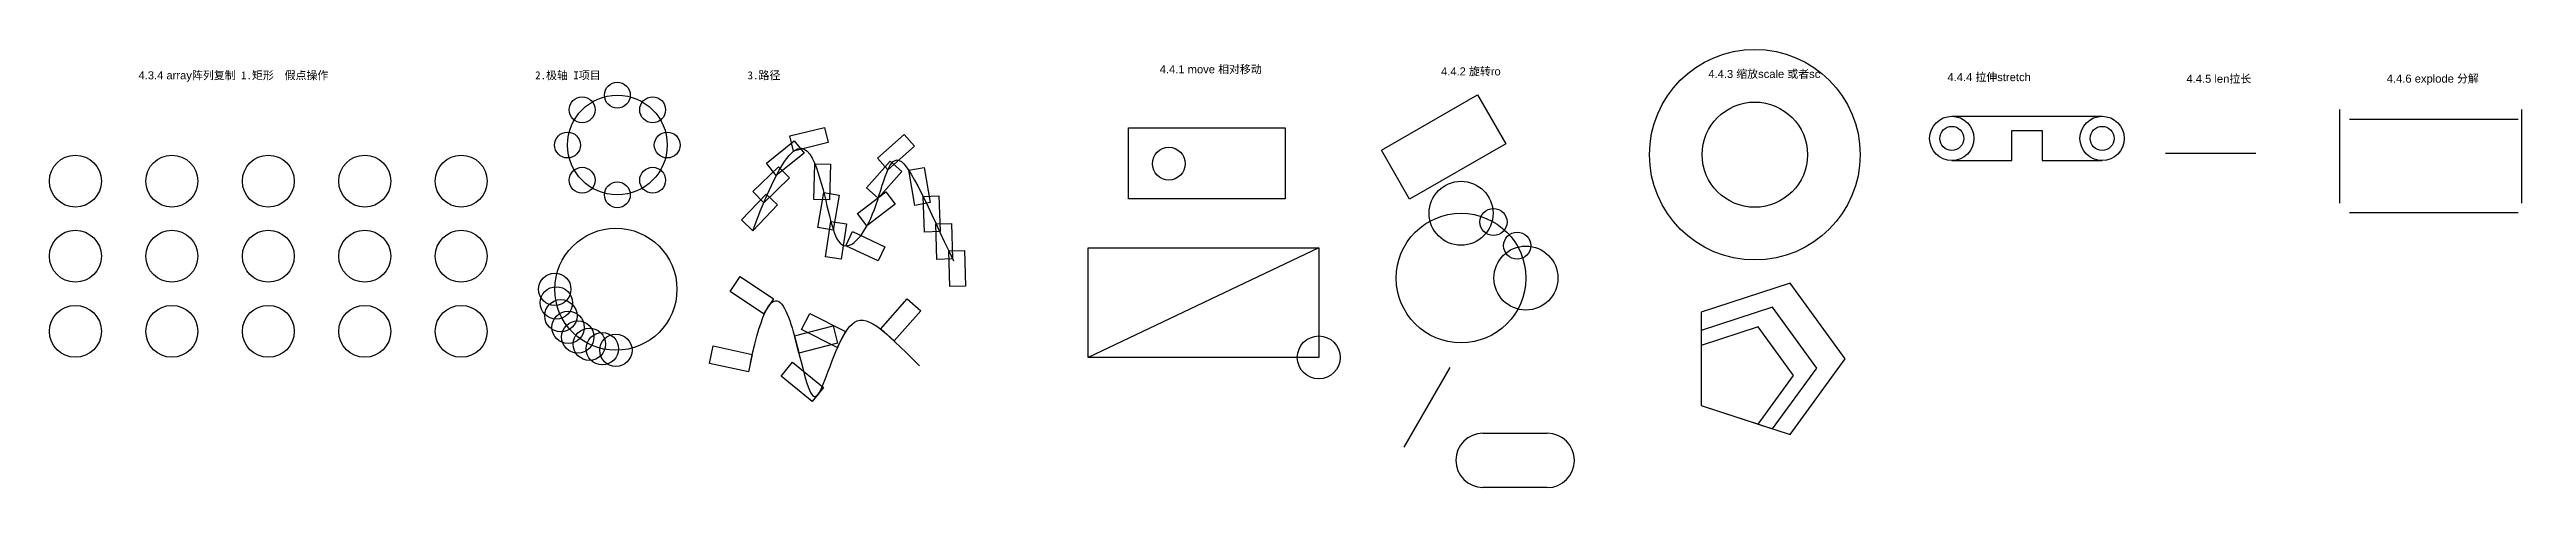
# Model space of a CAD drawing. Header units: millimetres. Extents: x 46 to 14197, y -1320 to 527.
# Drawn here: x 5974 to 14197, y -1320 to 139 of the extents above; entities that cross this region are included whole.
import ezdxf

# ---------------------------------------------------------------- set-up
doc = ezdxf.new("R2010")
doc.units = ezdxf.units.MM
doc.styles.get("Standard").update_dxf_attribs({"font": 'arial.ttf'})

# ---------------------------------------------------------------- blocks, each defined once
blk = doc.blocks.new('*U3')
at = {"linetype": 'ByBlock'}
blk.add_circle((0, 0), 86.4, dxfattribs=at)
blk = doc.blocks.new('*U4')
at = {"color": 0, "linetype": 'ByBlock', "lineweight": -2, "transparency": 16777216}
for p in [(0, 500), (320.8, 500), (641.6, 500), (962.4, 500), (1283.2, 500), (0, 250), (320.8, 250), (641.6, 250), (962.4, 250), (1283.2, 250), (0, 0), (320.8, 0), (641.6, 0), (962.4, 0), (1283.2, 0)]:
    blk.add_blockref('*U3', p, dxfattribs=at)
blk = doc.blocks.new('*U9')
at = {"linetype": 'ByBlock'}
blk.add_circle((0, 0), 43, dxfattribs=at)
blk = doc.blocks.new('*U10')
at = {"color": 0, "linetype": 'ByBlock', "lineweight": -2, "transparency": 16777216}
for p, rotation in [((7863.1, -13.5), 269.9999999999999), ((7745.8, -62.1), 314.9999999999999), ((7980.4, -62.1), 225.0000000000001), ((8029, -179.4), 180), ((7745.8, -296.6), 45.00000000000001), ((7980.4, -296.6), 134.9999999999999), ((7863.1, -345.2), 90.00000000000001)]:
    blk.add_blockref('*U9', p, dxfattribs=dict(at, rotation=rotation))
blk.add_blockref('*U9', (7697.2, -179.4), dxfattribs=at)
blk = doc.blocks.new('*U13')
at = {"linetype": 'ByBlock'}
blk.add_circle((0, 0), 53.8, dxfattribs=at)
blk = doc.blocks.new('*U14')
at = {"color": 0, "linetype": 'ByBlock', "lineweight": -2, "transparency": 16777216}
for p, rotation in [((7660.1, -704.7), 12.85714285714283), ((7675.1, -747.6), 25.71428571428568), ((7699.3, -786.1), 38.5714285714285), ((7731.4, -818.3), 51.42857142857136), ((7770, -842.5), 64.28571428571423), ((7812.9, -857.5), 77.14285714285712), ((7858.1, -862.6), 90.00000000000001)]:
    blk.add_blockref('*U13', p, dxfattribs=dict(at, rotation=rotation))
blk.add_blockref('*U13', (7655, -659.5), dxfattribs=at)
blk = doc.blocks.new('*U21')
at = {"linetype": 'ByBlock'}
blk.add_lwpolyline([(0, 52), (118.7, 52), (118.7, 0), (0, 0)], close=True, dxfattribs=at)
blk = doc.blocks.new('*U22')
at = {"color": 0, "linetype": 'ByBlock', "lineweight": -2, "transparency": 16777216}
for p, rotation in [((8449.2, -199.7), 13.77055613171691), ((8763.1, -261.8), 41.75470868898984), ((8391.4, -280.5), 38.71987458070598), ((8520, -241.8), 268.56589775692), ((8730.6, -356.3), 48.52844158963683), ((8349.8, -371.3), 43.89987686777808), ((8832, -263.3), 280.0010423389787), ((8313.8, -464.6), 46.35492357281004), ((8549.4, -337.3), 260.5899609581456), ((8693.2, -448.8), 37.56892630561886), ((8879.9, -351), 272.4330158523517), ((8573.4, -434.4), 261.4730316957014), ((8623.1, -514.6), 334.6760505906839), ((8922.8, -441.3), 271.3838554417783), ((8965.3, -531.9), 271.7600851600888)]:
    blk.add_blockref('*U21', p, dxfattribs=dict(at, rotation=rotation))
blk = doc.blocks.new('*U25')
at = {"linetype": 'ByBlock'}
blk.add_lwpolyline([(-133, 30), (0, 30), (0, -30), (-133, -30)], close=True, dxfattribs=at)
blk = doc.blocks.new('*U26')
at = {"color": 0, "linetype": 'ByBlock', "lineweight": -2, "transparency": 16777216}
for p, rotation in [((8365.8, -716.2), 326.2274308263983), ((8761.5, -811.4), 228.6361365493718), ((8459.4, -843.2), 194.3052409889091), ((8608.2, -827), 333.1808877882119), ((8305.4, -905.4), 347.9000820503936), ((8529.9, -1010.1), 320.6638372237753)]:
    blk.add_blockref('*U25', p, dxfattribs=dict(at, rotation=rotation))

msp = doc.modelspace()

# ---------------------------------------------------------------- linework, layer by layer
at = {"linetype": 'ByBlock'}
for p, q in [((13592.6, -373), (13592.6, -61.5)), ((14196.6, -61.5), (14196.6, -373)), ((12301.6, -83.7), (12801.6, -83.7)), ((12501.6, -231), (12501.6, -131)), ((12501.6, -131), (12601.6, -131)), ((12601.6, -131), (12601.6, -231)), ((13624.1, -93.1), (14185.1, -93.1)), ((12301.6, -231), (12501.6, -231)), ((12601.6, -231), (12801.6, -231)), ((13012.3, -206.2), (13312.3, -206.2)), ((14185.1, -404.6), (13624.1, -404.6)), ((10196.1, -521.4), (9429.1, -886.4)), ((10480.4, -1184.9), (10633.3, -920.1)), ((10741.9, -1138.8), (10955.9, -1138.8)), ((10955.9, -1319.6), (10741.9, -1319.6))]:
    msp.add_line(p, q, dxfattribs=at)
for points in [[(10404.2, -197), (10724.2, -12.3), (10818.1, -174.9), (10498.1, -359.6)], [(9563.7, -121.8), (10084.4, -121.8), (10084.4, -358.9), (9563.7, -358.9)], [(9429.1, -521.4), (10196.1, -521.4), (10196.1, -886.4), (9429.1, -886.4)], [(11946.8, -891), (11763.7, -639.1), (11467.6, -735.3), (11467.6, -1046.7), (11763.7, -1142.9)], [(11852.3, -921.7), (11705.4, -719.4), (11467.6, -796.7), (11467.6, -1046.7), (11705.4, -1123.9)], [(11775.4, -946.7), (11657.8, -784.9), (11467.6, -846.7), (11467.6, -1046.7), (11657.8, -1108.5)]]:
    msp.add_lwpolyline(points, close=True, dxfattribs=at)
for centre, radius in [((11646.3, -211.5), 350.4), ((7863.1, -179.4), 165.9), ((11646.3, -211.5), 175.2), ((12301.6, -157.3), 73.7), ((12301.6, -157.3), 40), ((12801.6, -157.3), 73.7), ((12801.6, -157.3), 40), ((9697.2, -241.5), 54.5), ((10669.2, -406.5), 106.4), ((10669.2, -622.2), 215.7), ((10777.1, -435.4), 45.1), ((7858.1, -659.5), 203.1), ((10856, -514.4), 45.1), ((10884.9, -622.2), 106.4), ((10196.1, -886.4), 71.4)]:
    msp.add_circle(centre, radius, dxfattribs=at)
for centre, radius, start, end in [((10741.9, -1228.8), 90, 90, 270), ((10955.9, -1229.2), 90.4, 270, 90)]:
    msp.add_arc(centre, radius, start, end, dxfattribs=at)
for points in [[(8313.8, -464.6), (8450.2, -89.6), (8550.4, -264.3), (8586.6, -581.8), (8726.2, -442.2), (8780.6, -102.4), (8895.7, -387.9), (8981, -564.8)], [(8305.4, -905.4), (8385.5, -532), (8486.9, -968.1), (8526.9, -1082.8), (8635, -681.4), (8742.3, -788.7), (8868.4, -914.8)]]:
    msp.add_open_spline(points, degree=3, dxfattribs=at)

# ---------------------------------------------------------------- block references
for name, p in [('*U10', (0, 0)), ('*U22', (0, 0)), ('*U4', (6060.5, -799.5)), ('*U14', (0, 0)), ('*U26', (0, 0))]:
    msp.add_blockref(name, p, dxfattribs=at)

# ---------------------------------------------------------------- texts
at = {"linetype": 'ByBlock', "attachment_point": 1}
for s, insert, char_height, width in [('4.4.1 move {\\fSimSun|b0|i0|c134|p2;相对移动}', (9666.9, 86.1), 26.618, 476.453), ('4.4.2 {\\fSimSun|b0|i0|c134|p2;旋转}ro', (10602.5, 78.9), 26.618, 476.453), ('4.3.4 array{\\fSimSun|b0|i0|c134|p2;阵列复制 1.矩形  假点操作                                      2.极轴 I项目                           3.路径}', (6270.3, 66), 26.6178, 2913.682), ('4.4.3 {\\fSimSun|b0|i0|c134|p2;缩放}scale {\\fSimSun|b0|i0|c134|p2;或者}sc', (11491.6, 70.5), 26.618, 476.453), ('4.4.4 {\\fSimSun|b0|i0|c134|p2;拉伸}stretch', (12287.1, 59.9), 26.618, 476.453), ('4.4.5 len{\\fSimSun|b0|i0|c134|p2;拉长}', (13082, 54.5), 26.618, 476.453), ('4.4.6 explode {\\fSimSun|b0|i0|c134|p2;分解}', (13748.2, 55), 26.618, 476.453)]:
    msp.add_mtext(s, dxfattribs=dict(at, insert=insert, char_height=char_height, width=width))

doc.saveas('drawing.dxf')
